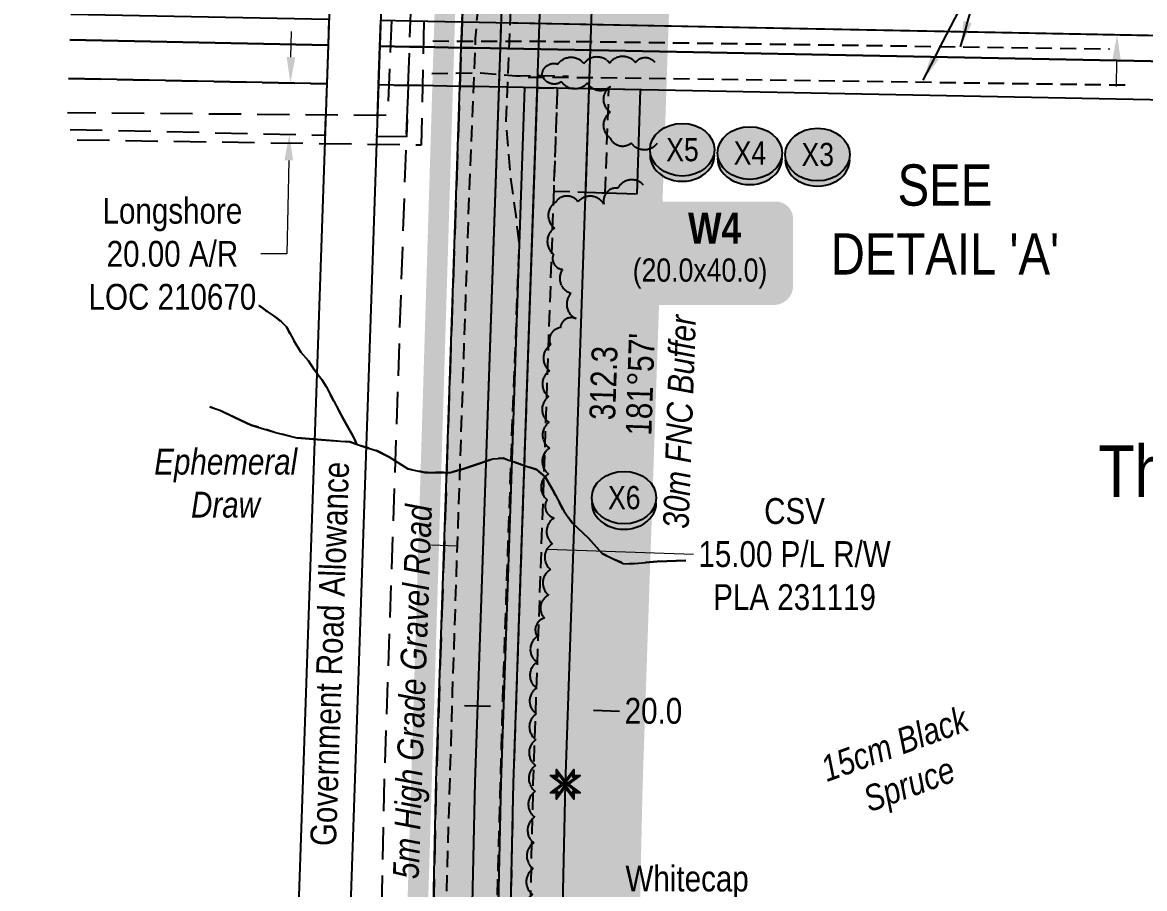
# Model space of a CAD drawing. Extents: x 347027 to 352250, y 6156875 to 6165050.
# Drawn here: x 348869.1 to 349303.8, y 6163567.1 to 6163902.7 of the extents above; entities that cross this region are included whole.
import ezdxf
from ezdxf.enums import TextEntityAlignment as Align

# ---------------------------------------------------------------- set-up
doc = ezdxf.new("R2010")
doc.units = 0
doc.header["$LTSCALE"] = 5
doc.header["$PDSIZE"] = 20
for name, pattern in [('0', [1, 1, 0]), ('foc-ACCESSROAD', [3.75, 2.5, -1.25]), ('foc-FLOWLINE', [3.75, 2.5, -1.25]), ('foc-TOPO-ephemeral', [6.25, 3.125, -0.625, 0.625, -0.625, 0.625, -0.625]), ('HIDDEN2', [1.875, 1.25, -0.625]), ('UG_PIPE', [1.875, 1.25, -0.625])]:
    doc.linetypes.add(name, pattern=pattern)
doc.layers.get('Defpoints').update_dxf_attribs({"color": 9})
for name, color, linetype in [('AS-PIPE-UG', 44, 'UG_PIPE'), ('AS-PIPE-UG-T', 44, 'Continuous'), ('AS-ROADS', 254, 'Continuous'), ('C-RW', 13, 'Continuous'), ('C-SYMBOL', 7, 'Continuous'), ('DETAIL-T', 7, 'Continuous'), ('F-AR', 190, 'foc-ACCESSROAD'), ('F-EZE', 190, 'foc-FLOWLINE'), ('F-RW', 190, 'Continuous'), ('L-BD', 7, 'Continuous'), ('L-MON', 1, 'Continuous'), ('L-ROAD-T', 7, 'Continuous'), ('L-SEC', 7, 'Continuous'), ('P-BUFFER-H 30m', 51, 'Continuous'), ('P-BUFFER-T', 40, 'Continuous'), ('P-CROSSINGS', 250, 'Continuous'), ('P-PROPOSED', 10, 'Continuous'), ('P-PROPOSED-H', 21, 'Continuous'), ('P-TEMP-BLOCKS', 250, 'Continuous'), ('P-TEMP-H', 41, 'Continuous'), ('P-TEMP_WORKSPACE', 46, 'Continuous'), ('P-TXT', 4, 'Continuous'), ('P-WORKAREA', 113, 'Continuous'), ('P-WORKAREA-H', 111, 'Continuous'), ('T-BUSH', 110, '0'), ('T-BUSH-T', 110, 'Continuous'), ('T-DRAW', 143, 'foc-TOPO-ephemeral'), ('T-EXISTING TFA', 220, 'HIDDEN2'), ('T-WATER-T', 170, 'Continuous')]:
    doc.layers.add(name, color=color, linetype=linetype)
for name, color, linetype, lineweight in [('C-RW-T', 13, 'Continuous', 9), ('F-RW-T', 190, 'Continuous', 9), ('T-TEXT', 48, 'Continuous', 18)]:
    doc.layers.add(name, color=color, linetype=linetype, lineweight=lineweight)
doc.styles.add('100L', font='ARIALN.TTF', dxfattribs={"height": 11})
doc.styles.add('175L', font='ARIALN.TTF', dxfattribs={"height": 20})
doc.styles.add('80', font='ARIALN.TTF', dxfattribs={"height": 10})
doc.styles.add('80CG', font='ARIALN.TTF', dxfattribs={"height": 10})
doc.styles.add('80L', font='ARIALN.TTF', dxfattribs={"height": 10})
doc.styles.add('BOLD', font='ARIALNB.TTF')
doc.styles.add('Crossing', font='ARIALN.TTF', dxfattribs={"height": 10})
doc.styles.add('foc-LtypeFont', font='ARIALN.TTF', dxfattribs={"height": 7.35})
doc.linetypes.add('foc-TOPO-flowdirection-NOLINE', pattern='A,0,[">",foc-LtypeFont,S=0.3,R=0,X=0,Y=-0.945],-20,[">",foc-LtypeFont,S=0.3,R=0,X=0,Y=-0.945],0', length=20)
doc.dimstyles.new('Compass 5 000', dxfattribs={"dimscale": 5, "dimtxt": 9, "dimasz": 2, "dimexe": 0.2, "dimexo": 0.0625, "dimgap": 0.5, "dimtad": 0, "dimtih": 1, "dimtoh": 1, "dimzin": 0, "dimdsep": 46, "dimtxsty": '80CG', "dimcen": 0.1, "dimse1": 1, "dimse2": 1, "dimclrd": 256, "dimclrt": 256, "dimaunit": 1, "dimadec": 4, "dimazin": 0, "dimtfac": 0.06, "dimtofl": 0, "dimtmove": 0, "dimatfit": 1, "dimfxl": 0.2, "dimtolj": 1, "dimtzin": 0, "dimlwd": -1, "dimarcsym": 0})

# ---------------------------------------------------------------- blocks, each defined once
blk = doc.blocks.new('*D115')
at = {"layer": 'C-RW-T', "transparency": 16777216}
for p, q in [((349037.5, 6163699.78), (349027.5, 6163700.12)), ((349072.47, 6163698.58), (349129.12, 6163696.64))]:
    blk.add_line(p, q, dxfattribs=at)
for points in [[(349037.55, 6163701.44), (349037.44, 6163698.11), (349047.49, 6163699.43)], [(349072.53, 6163700.25), (349072.41, 6163696.92), (349062.48, 6163698.92)]]:
    blk.add_solid(points, dxfattribs=at)
at = {"layer": 'Defpoints', "color": 0, "transparency": 16777216}
for p in [(349062.48, 6163698.92), (349046.88, 6163681.61), (349061.87, 6163681.1)]:
    blk.add_point(p, dxfattribs=at)
at = {"layer": 'C-RW-T', "transparency": 16777216, "insert": (349168.21, 6163696.64), "char_height": 10, "attachment_point": 5, "style": '80CG'}
blk.add_mtext('\\A1;CSV\\P15.00 P/L R/W\\PPLA 231119', dxfattribs=at)
blk = doc.blocks.new('*D91')
at = {"layer": 'Defpoints', "color": 0, "transparency": 16777216}
for p in [(348978.16, 6163879.1), (348972.47, 6163859.23), (348977.73, 6163859.11)]:
    blk.add_point(p, dxfattribs=at)
at = {"layer": 'F-RW-T', "transparency": 16777216}
for p, q in [((348973.12, 6163889.21), (348973.33, 6163899.21)), ((348972.26, 6163849.23), (348971.48, 6163812.98)), ((348971.48, 6163812.98), (348961.48, 6163812.98))]:
    blk.add_line(p, q, dxfattribs=at)
for points in [[(348971.45, 6163889.25), (348974.78, 6163889.18), (348972.9, 6163879.22)], [(348970.59, 6163849.26), (348973.92, 6163849.19), (348972.47, 6163859.23)]]:
    blk.add_solid(points, dxfattribs=at)
at = {"layer": 'F-RW-T', "transparency": 16777216, "insert": (348927.19, 6163812.98), "char_height": 10, "attachment_point": 5, "style": '80CG', "bg_fill": 3, "box_fill_scale": 1.1, "bg_fill_color": 256, "bg_fill_true_color": 13158600, "bg_fill_transparency": 0}
blk.add_mtext('\\A1;Longshore\\P20.00 A/R\\PLOC 210670', dxfattribs=at)
blk = doc.blocks.new('*D93')
at = {"layer": 'Defpoints', "color": 0, "transparency": 16777216}
for p in [(349008.8, 6163581.94), (349028.79, 6163581.5), (349028.22, 6163555.65)]:
    blk.add_point(p, dxfattribs=at)
at = {"layer": 'F-RW-T', "transparency": 16777216}
for p, q in [((348998.24, 6163556.31), (348988.24, 6163556.53)), ((349038.22, 6163555.44), (349092.25, 6163554.25))]:
    blk.add_line(p, q, dxfattribs=at)
for points in [[(348998.27, 6163557.98), (348998.2, 6163554.64), (349008.23, 6163556.09)], [(349038.26, 6163557.1), (349038.19, 6163553.77), (349028.22, 6163555.65)]]:
    blk.add_solid(points, dxfattribs=at)
at = {"layer": 'F-RW-T', "transparency": 16777216, "insert": (349126.59, 6163554.25), "char_height": 10, "attachment_point": 5, "style": '80CG'}
blk.add_mtext('\\A1;Whitecap\\P20.00 A/R\\PLOC 810425', dxfattribs=at)
blk = doc.blocks.new('*D95')
at = {"layer": 'Defpoints', "color": 0, "transparency": 16777216}
for p in [(349293.45, 6163912.89), (349316.6, 6163912.44), (349316.3, 6163897.44)]:
    blk.add_point(p, dxfattribs=at)
at = {"layer": 'F-RW-T', "transparency": 16777216}
for p, q in [((349293.64, 6163922.89), (349294.25, 6163953.68)), ((349294.25, 6163953.68), (349304.25, 6163953.68)), ((349292.96, 6163887.9), (349292.76, 6163877.9))]:
    blk.add_line(p, q, dxfattribs=at)
for points in [[(349291.98, 6163922.92), (349295.31, 6163922.86), (349293.45, 6163912.89)], [(349291.29, 6163887.93), (349294.62, 6163887.87), (349293.15, 6163897.9)]]:
    blk.add_solid(points, dxfattribs=at)
at = {"layer": 'F-RW-T', "transparency": 16777216, "insert": (349343.34, 6163953.68), "char_height": 10, "attachment_point": 5, "style": '80CG'}
blk.add_mtext('\\A1;Insignia\\P15.00 P/L R/W\\PPLA 210609', dxfattribs=at)
blk = doc.blocks.new('TEMP')
h = blk.add_hatch(color=255)
h.dxf.hatch_style = 1
h.paths.add_polyline_path([(-1.152, -0.666), (-0.666, -0.666), (-0.666, -1.152), (0, -0.251), (0.666, -1.152), (0.666, -0.666), (1.152, -0.666), (0.251, 0), (1.152, 0.666), (0.666, 0.666), (0.666, 1.152), (0, 0.251), (-0.666, 1.152), (-0.666, 0.666), (-1.152, 0.666), (-0.251, 0)])
h = blk.add_hatch(color=1)
h.dxf.hatch_style = 1
h.paths.add_polyline_path([(-0.061, 0), (0.566, -0.849), (0.566, -0.357), (0, 0.061), (-0.849, -0.566), (-0.357, -0.566), (0.061, 0), (-0.566, 0.849), (-0.566, 0.357), (0, -0.061), (0.849, 0.566), (0.357, 0.566)])
at = {"color": 1}
for p, q in [((-0.083, 0), (0.083, 0)), ((0, 0.083), (0, -0.083))]:
    blk.add_line(p, q, dxfattribs=at)
at = {"color": 255, "flags": 128}
blk.add_lwpolyline([(-0.251, 0), (-1.152, 0.666), (-0.666, 0.666), (-0.666, 1.152), (0, 0.251), (0.666, 1.152), (0.666, 0.666), (1.152, 0.666), (0.251, 0), (1.152, -0.666), (0.666, -0.666), (0.666, -1.152), (0, -0.251), (-0.666, -1.152), (-0.666, -0.666), (-1.152, -0.666)], close=True, dxfattribs=at)
at = {"color": 1, "flags": 128}
blk.add_lwpolyline([(-0.083, 0), (-0.849, 0.566), (-0.566, 0.566), (-0.566, 0.849), (0, 0.083), (0.566, 0.849), (0.566, 0.566), (0.849, 0.566), (0.083, 0), (0.849, -0.566), (0.566, -0.566), (0.566, -0.849), (0, -0.083), (-0.566, -0.849), (-0.566, -0.566), (-0.849, -0.566)], close=True, dxfattribs=at)
blk = doc.blocks.new('xing2')
h = blk.add_hatch(color=50)
h.dxf.hatch_style = 1
edge = h.paths.add_edge_path()
edge.add_ellipse((0, 0), major_axis=(-12.5, 0), ratio=0.816297, start_angle=0, end_angle=360)
h = blk.add_hatch(color=250)
h.dxf.hatch_style = 1
edge = h.paths.add_edge_path()
edge.add_ellipse((0, -2.05), major_axis=(-12.5, 0), ratio=0.816297, start_angle=0, end_angle=180)
edge.add_line((12.5, -2.05), (12.5, 0))
edge.add_ellipse((0, 0), major_axis=(-12.5, 0), ratio=0.816297, start_angle=0, end_angle=180, ccw=False)
edge.add_line((-12.5, 0), (-12.5, -2.05))
at = {"color": 250}
blk.add_ellipse((0, 0), major_axis=(-12.5, 0), ratio=0.816297, dxfattribs=at)
blk.add_ellipse((0, -2.05), major_axis=(-12.5, 0), ratio=0.816297, start_param=0, end_param=3.141593, dxfattribs=at)
at = {"color": 250, "style": 'Crossing'}
blk.add_attdef('CROSSING', text='', height=9, dxfattribs=at).set_placement((0.09, 0.02), align=Align.MIDDLE_CENTER)
at = {"color": 250, "style": 'Crossing', "flags": 1}
for tag, p in [('OWNER', (0.09, -12.49)), ('DESCRIPTION', (0.09, -25.77)), ('LOCATION', (0.09, -39.3)), ('DWG_REF', (0.09, -52.84))]:
    blk.add_attdef(tag, text='', height=9, dxfattribs=at).set_placement(p, align=Align.MIDDLE_CENTER)
blk = doc.blocks.new('*U174')
h = blk.add_hatch(color=191)
edge = h.paths.add_edge_path()
edge.add_line((-24, -20), (24, -20))
edge.add_arc((24, -14), 6, 270, 360)
edge.add_line((30, -14), (30, 12.5))
edge.add_arc((24, 12.5), 6, 0, 90)
edge.add_line((24, 18.5), (-24, 18.5))
edge.add_arc((-24, 12.5), 6, 90, 180)
edge.add_line((-30, 12.5), (-30, -14))
edge.add_arc((-24, -14), 6, 180, 270)
at = {"flags": 128}
blk.add_lwpolyline([(-40.03, 23.26, 0, 7.5, 0), (0, 0, 0, 0, 0)], format="xyseb", dxfattribs=at)
at = {"color": 250, "flags": 128}
blk.add_lwpolyline([(-24, -20, 3, 3, 0), (24, -20, 3, 3, 0.414214), (30, -14, 3, 3, 0), (30, 12.5, 3, 0, 0.414214), (24, 18.5, 0, 0, 0), (-24, 18.5, 0, 0, 0.414214), (-30, 12.5, 0, 0, 0), (-30, -14, 0, 3, 0.414214)], format="xyseb", close=True, dxfattribs=at)
at = {"color": 250}
for tag, p, height, style in [('TEMP_AREA_W1_001', (-9.21, 2.24), 12, 'BOLD'), ('ENTER_TEXT_001', (-30.66, -12.47), 9, '80')]:
    blk.add_attdef(tag, p, '', height=height, dxfattribs=dict(at, style=style))
blk = doc.blocks.new('*D199')
at = {"layer": 'Defpoints', "color": 0, "transparency": 16777216}
for p in [(349060.44, 6163639.25), (349080.35, 6163636.58), (349080.42, 6163638.57)]:
    blk.add_point(p, dxfattribs=at)
at = {"layer": 'P-TXT', "transparency": 16777216}
for p, q in [((349050.37, 6163637.61), (349040.38, 6163637.95)), ((349090.34, 6163636.24), (349100.34, 6163635.9))]:
    blk.add_line(p, q, dxfattribs=at)
for points in [[(349050.43, 6163639.27), (349050.32, 6163635.94), (349060.37, 6163637.26)], [(349090.4, 6163637.91), (349090.29, 6163634.58), (349080.35, 6163636.58)]]:
    blk.add_solid(points, dxfattribs=at)
at = {"layer": 'P-TXT', "transparency": 16777216, "insert": (349113.54, 6163635.9), "char_height": 10, "attachment_point": 5, "style": '80CG'}
blk.add_mtext('\\A1;20.0', dxfattribs=at)

msp = doc.modelspace()

# ---------------------------------------------------------------- hatches: boundary and pattern name
at = {"layer": 'P-BUFFER-H 30m'}
h = msp.add_hatch(color=256, dxfattribs=at)
h.dxf.hatch_style = 1
edge = h.paths.add_edge_path()
edge.add_line((350561.679, 6159856.31), (350365.971, 6160285.611))
edge.add_line((350365.971, 6160285.611), (350220.064, 6160604.78))
edge.add_line((350220.064, 6160604.78), (350183.732, 6160605.048))
edge.add_arc((350183.953, 6160635.039), 29.992, 204.53263, 269.57728, ccw=False)
edge.add_line((350156.668, 6160622.586), (350114.564, 6160714.837))
edge.add_line((350114.564, 6160714.837), (349783.39, 6160716.713))
edge.add_arc((349766.947, 6160741.796), 29.992, 269.67404, 303.24652, ccw=False)
edge.add_line((349766.776, 6160711.805), (349618.728, 6160712.647))
edge.add_arc((349618.898, 6160742.639), 29.992, 216.84616, 269.67404, ccw=False)
edge.add_line((349594.897, 6160724.653), (349508.141, 6160840.428))
edge.add_line((349508.141, 6160840.428), (349357.079, 6160871.781))
edge.add_arc((349363.174, 6160901.148), 29.992, 207.25605, 258.27461, ccw=False)
edge.add_line((349336.512, 6160887.412), (348991.208, 6161557.689))
edge.add_arc((349017.87, 6161571.424), 29.992, 178.72983, 207.25605, ccw=False)
edge.add_line((348987.885, 6161572.089), (348997.625, 6162011.367))
edge.add_line((348997.625, 6162011.367), (348940.987, 6162170.886))
edge.add_arc((348969.25, 6162180.921), 29.992, 164.58089, 199.54752, ccw=False)
edge.add_line((348940.338, 6162188.895), (348956.07, 6162245.937))
edge.add_line((348956.07, 6162245.937), (348974.144, 6162772.889))
edge.add_arc((349004.119, 6162771.861), 29.992, 166.39178, 178.03557, ccw=False)
edge.add_line((348974.968, 6162778.918), (348986.248, 6162825.512))
edge.add_line((348986.248, 6162825.512), (348996.803, 6163215.55))
edge.add_arc((349026.784, 6163214.739), 29.992, 160.53883, 178.44987, ccw=False)
edge.add_line((348998.505, 6163224.731), (349019.062, 6163282.907))
edge.add_line((349019.062, 6163282.907), (349024.619, 6163391.279))
edge.add_line((349024.619, 6163391.279), (349029.381, 6163608.615))
edge.add_arc((349059.366, 6163607.958), 29.992, 178.04193, 178.74483, ccw=False)
edge.add_line((349029.392, 6163608.983), (349039.815, 6163913.859))
edge.add_line((349039.815, 6163913.859), (349023.271, 6163975.867))
edge.add_arc((349052.25, 6163983.598), 29.992, 178.00118, 194.93846, ccw=False)
edge.add_line((349022.276, 6163984.644), (349041.614, 6164538.74))
edge.add_arc((349071.588, 6164537.694), 29.992, 88.00118, 178.00118, ccw=False)
edge.add_line((349072.634, 6164567.668), (349092.616, 6164566.97))
edge.add_arc((349091.57, 6164536.996), 29.992, -1.99676, 88.00118, ccw=False)
edge.add_line((349121.544, 6164535.951), (349102.465, 6163988.719))
edge.add_line((349102.465, 6163988.719), (349118.972, 6163926.759))
edge.add_arc((349089.991, 6163919.038), 29.992, -1.95528, 14.91783, ccw=False)
edge.add_line((349119.966, 6163918.014), (349109.338, 6163606.697))
edge.add_line((349109.338, 6163606.697), (349104.563, 6163388.794))
edge.add_arc((349074.578, 6163389.451), 29.992, 357.06446, 358.74483, ccw=False)
edge.add_line((349104.531, 6163387.915), (349098.564, 6163271.561))
edge.add_arc((349068.612, 6163273.097), 29.992, 340.53887, 357.06446, ccw=False)
edge.add_line((349096.89, 6163263.105), (349076.539, 6163205.512))
edge.add_line((349076.539, 6163205.512), (349066.055, 6162818.071))
edge.add_arc((349036.074, 6162818.883), 29.992, 346.39619, 358.44987, ccw=False)
edge.add_line((349065.224, 6162811.828), (349053.905, 6162765.055))
edge.add_line((349053.905, 6162765.055), (349035.804, 6162237.302))
edge.add_arc((349005.829, 6162238.33), 29.992, 344.58089, 358.03557, ccw=False)
edge.add_line((349034.742, 6162230.356), (349021.628, 6162182.809))
edge.add_line((349021.628, 6162182.809), (349076.07, 6162029.474))
edge.add_arc((349047.807, 6162019.439), 29.992, -1.27017, 19.54752, ccw=False)
edge.add_line((349077.791, 6162018.775), (349068.13, 6161583.021))
edge.add_line((349068.13, 6161583.021), (349396.688, 6160945.244))
edge.add_line((349396.688, 6160945.244), (349542.899, 6160914.898))
edge.add_arc((349536.804, 6160885.531), 29.992, 36.84697, 78.27461, ccw=False)
edge.add_line((349560.805, 6160903.517), (349644.01, 6160792.484))
edge.add_line((349644.01, 6160792.484), (349731.34, 6160791.99))
edge.add_arc((349747.777, 6160766.903), 29.992, 89.67556, 123.23317, ccw=False)
edge.add_line((349747.947, 6160796.894), (350146.943, 6160794.635))
edge.add_arc((350146.773, 6160764.643), 29.992, 24.53468, 89.67556, ccw=False)
edge.add_line((350174.057, 6160777.097), (350216.192, 6160684.79))
edge.add_line((350216.192, 6160684.79), (350252.67, 6160684.52))
edge.add_arc((350252.448, 6160654.529), 29.992, 24.54495, 89.57728, ccw=False)
edge.add_line((350279.73, 6160666.988), (350438.731, 6160318.817))
edge.add_line((350438.731, 6160318.817), (350631.522, 6159895.841))
edge.add_line((350631.522, 6159895.841), (350638.648, 6159888.334))
edge.add_arc((350616.895, 6159867.686), 29.992, 24.5325, 43.50837, ccw=False)
edge.add_line((350644.18, 6159880.139), (350902.004, 6159315.244))
edge.add_line((350902.004, 6159315.244), (351126.157, 6158824.124))
edge.add_line((351126.157, 6158824.124), (351234.707, 6158605.614))
edge.add_arc((351207.847, 6158592.27), 29.992, 26.12968, 26.41697, ccw=False)
edge.add_line((351234.774, 6158605.479), (351316.752, 6158438.36))
edge.add_arc((351289.825, 6158425.151), 29.992, 18.81193, 26.12968, ccw=False)
edge.add_line((351318.215, 6158434.822), (351333.914, 6158388.739))
edge.add_arc((351305.524, 6158379.068), 29.992, -91.88401, 18.81193, ccw=False)
edge.add_line((351304.538, 6158349.092), (351283.175, 6158349.794))
edge.add_arc((351284.161, 6158379.77), 29.992, 198.81152, 268.11599, ccw=False)
edge.add_line((351255.771, 6158370.099), (351244.739, 6158402.484))
edge.add_line((351244.739, 6158402.484), (351188.214, 6158484.513))
edge.add_arc((351212.911, 6158501.531), 29.992, 204.53982, 214.57005, ccw=False)
edge.add_line((351185.628, 6158489.075), (351171.897, 6158519.148))
edge.add_arc((351199.18, 6158531.605), 29.992, 183.01043, 204.53982, ccw=False)
edge.add_line((351169.229, 6158530.03), (351167.605, 6158560.922))
edge.add_line((351167.605, 6158560.922), (351054.161, 6158789.274))
edge.add_arc((351081.021, 6158802.618), 29.992, 204.5325, 206.41791, ccw=False)
edge.add_line((351053.737, 6158790.165), (350829.242, 6159282.034))
edge.add_line((350829.242, 6159282.034), (350574.884, 6159839.335))
edge.add_line((350574.884, 6159839.335), (350567.748, 6159846.855))
edge.add_arc((350589.506, 6159867.498), 29.992, 201.9032, 223.4937, ccw=False)
at = {"layer": 'P-PROPOSED-H'}
h = msp.add_hatch(color=256, dxfattribs=at)
h.dxf.hatch_style = 1
h.paths.add_polyline_path([(349071.588, 6164537.694), (349091.57, 6164536.996), (349072.336, 6163985.307), (349089.991, 6163919.038), (349079.357, 6163607.538), (349074.578, 6163389.451), (349068.612, 6163273.097), (349046.686, 6163211.048), (349036.074, 6162818.883), (349024.036, 6162769.138), (349005.829, 6162238.33), (348990.204, 6162181.676), (349047.807, 6162019.439), (349037.976, 6161576.064), (349376.58, 6160918.786), (349536.804, 6160885.531), (349628.943, 6160762.577), (349747.609, 6160761.905), (349747.777, 6160766.903), (350146.773, 6160764.643), (350196.848, 6160654.939), (350252.448, 6160654.529), (350411.449, 6160306.358), (350606.313, 6159878.834), (350616.895, 6159867.686), (350874.72, 6159302.791), (351099.077, 6158811.223), (351207.847, 6158592.27), (351289.825, 6158425.151), (351305.524, 6158379.068), (351284.161, 6158379.77), (351271.791, 6158416.084), (351212.911, 6158501.531), (351199.18, 6158531.605), (351197.229, 6158568.702), (351081.021, 6158802.618), (350856.526, 6159294.487), (350600.089, 6159856.344), (350589.506, 6159867.498), (350393.255, 6160298.066), (350239.396, 6160634.63), (350183.953, 6160635.039), (350133.893, 6160744.72), (349767.107, 6160746.798), (349766.947, 6160741.796), (349618.898, 6160742.639), (349525.341, 6160867.49), (349363.174, 6160901.148), (349017.87, 6161571.424), (349027.731, 6162016.21), (348969.25, 6162180.921), (348985.923, 6162241.373), (349004.119, 6162771.861), (349016.143, 6162821.534), (349026.784, 6163214.739), (349048.792, 6163277.021), (349054.595, 6163390.182), (349059.366, 6163607.958), (349069.942, 6163917.287), (349052.25, 6163983.598), (349071.588, 6164537.694), (349091.57, 6164536.996)])
at = {"layer": 'P-TEMP-H'}
h = msp.add_hatch(color=256, dxfattribs=at)
h.dxf.hatch_style = 1
h.paths.add_polyline_path([(349107.177, 6163836.272), (349108.547, 6163876.531), (349088.553, 6163876.918), (349087.193, 6163836.952)])
at = {"layer": 'P-WORKAREA-H'}
h = msp.add_hatch(color=256, dxfattribs=at)
h.dxf.hatch_style = 1
h.paths.add_polyline_path([(349010.381, 6162824.254), (349015.067, 6162817.09), (349016.143, 6162821.534), (349026.784, 6163214.739), (349048.792, 6163277.021), (349054.595, 6163390.182), (349059.366, 6163607.958), (349068.575, 6163877.317), (349063.577, 6163877.415), (349054.369, 6163608.098), (349049.599, 6163390.365), (349043.837, 6163278.002), (349021.808, 6163215.661)])

# ---------------------------------------------------------------- linework, layer by layer
at = {"layer": 'AS-PIPE-UG', "flags": 128}
for points in [[(350606.233, 6159822.139), (350581.856, 6159876.103), (350566.294, 6159911.063), (350525.485, 6160000.319), (350489.242, 6160081.675), (350451.621, 6160162.819), (350393.162, 6160290.907), (350342.291, 6160403.923), (350307.912, 6160478.514), (350271.854, 6160556.687), (350225.734, 6160657.228), (350183.694, 6160750.235), (350178.989, 6160760.653), (350176.652, 6160765.131), (350174.165, 6160767.084), (350169.149, 6160767.253), (350159.026, 6160766.921), (350131.252, 6160766.156), (350038.434, 6160766.884), (349962.199, 6160767.153), (349911.572, 6160767.319), (349821.111, 6160768.301), (349768.205, 6160768.17), (349704.173, 6160766.324), (349645.277, 6160766.557), (349615.536, 6160766.894), (349602.678, 6160766.995), (349595.354, 6160767.123), (349591.057, 6160767.235), (349585.535, 6160768.048), (349582.122, 6160772.777), (349574.905, 6160783.175), (349560.098, 6160802.908), (349541.923, 6160826.232), (349527.078, 6160845.883), (349522.007, 6160852.699), (349517.984, 6160857.478), (349509.628, 6160859.383), (349501.753, 6160861.328), (349458.035, 6160870.269), (349397.689, 6160882.358), (349372.382, 6160887.911), (349363.03, 6160889.734), (349359.052, 6160890.461), (349355.841, 6160893.738), (349350.972, 6160902.952), (349326.169, 6160951.045), (349297.167, 6161008.625), (349263.323, 6161077.612), (349237.273, 6161132.678), (349206.647, 6161191.52), (349124.944, 6161351.368), (349033.772, 6161527.891), (349019.97, 6161555.459), (349012.16, 6161570.787), (349010.934, 6161579.501), (349012.873, 6161640.399), (349016.169, 6161754.347), (349018.203, 6161852.355), (349019.66, 6161927.098), (349021.134, 6162005.991), (349020.773, 6162015.835), (349016.857, 6162029.396), (348976.215, 6162143.455), (348970.748, 6162158.469), (348968.334, 6162166.274), (348964.911, 6162175.797), (348964.201, 6162182.671), (348966.936, 6162196.511), (348979.042, 6162236.427), (348979.873, 6162248.389), (348980.402, 6162266.585), (348981.091, 6162296.204), (348982.412, 6162332.921), (348996.658, 6162748.658), (348994.563, 6162773.577), (348996.214, 6162780.969), (348998.701, 6162789.867), (349000.157, 6162796.317), (349009.301, 6162832.048), (349010.858, 6162838.707), (349012.97, 6162849.73), (349016.052, 6162901.998), (349018.784, 6163063.771), (349022.035, 6163145.951), (349025.679, 6163219.387), (349026.925, 6163230.185), (349029.068, 6163235.561), (349033.709, 6163247.646), (349038.683, 6163261.26), (349043.091, 6163274.224), (349044.189, 6163284.381), (349045.101, 6163310.608), (349048.614, 6163392.995), (349052.321, 6163534.578), (349055.417, 6163647.465), (349059.034, 6163750.988), (349061.617, 6163816.331), (349060.481, 6163826.642), (349058.231, 6163843.244), (349056.507, 6163864.63), (349059.206, 6163928.427), (349055.245, 6163953.174), (349047.717, 6163973.031), (349047.366, 6163984.451), (349047.801, 6164003.503), (349048.981, 6164029.197), (349049.861, 6164060.916), (349053.619, 6164118.51), (349056.581, 6164219.829), (349059.451, 6164307.086), (349063.279, 6164397.644), (349064.376, 6164460.371), (349063.394, 6164486.11)], [(349083.487, 6163909.335), (349053.022, 6163910.203), (349048.08, 6163910.265), (349046.098, 6163909.401), (349045.512, 6163907.994), (349045.084, 6163904.277), (349044.534, 6163896.411), (349042.137, 6163837.931), (349035.592, 6163643.129), (349025.946, 6163310.601), (349026.191, 6163291.137), (349026.029, 6163287.754), (349025.941, 6163286.474), (349021.45, 6163286.791), (348869.094, 6163291.547)], [(349028.051, 6163895.518), (349037.177, 6163895.463), (349070.64, 6163895.364), (349083.577, 6163895.348)], [(349083.577, 6163895.348), (349290.249, 6163892.451)], [(349027.634, 6163882.885), (349046.493, 6163883.149), (349065.331, 6163881.515), (349090.153, 6163881.355), (349296.825, 6163878.458)], [(349059.669, 6163881.967), (349070.093, 6163882.15), (349080.672, 6163881.878)]]:
    msp.add_lwpolyline(points, dxfattribs=at)
at = {"layer": 'AS-ROADS', "const_width": 7.998, "flags": 128}
msp.add_lwpolyline([(349013.377, 6164581.778), (349009.586, 6164537.537), (349008.951, 6164509.902), (349010.53, 6164486.983), (349011.878, 6164475.372), (349013.561, 6164460.078), (349016.457, 6164442.312), (349020.38, 6164424.222), (349035.41, 6164379.33), (349038.193, 6164371.006), (349043.684, 6164348.59), (349045.973, 6164328.386), (349046.188, 6164308.731), (349038.09, 6164077.297), (349032.317, 6163892.31), (349013.884, 6163286.376), (349004.496, 6163016.646), (349000.388, 6162847.2)], dxfattribs=at)
at = {"layer": 'C-RW', "flags": 128}
msp.add_lwpolyline([(349016.143, 6162821.534), (349026.784, 6163214.739), (349048.792, 6163277.021), (349054.595, 6163390.182), (349059.366, 6163607.958), (349069.942, 6163917.287), (349052.25, 6163983.598), (349071.588, 6164537.694), (349061.58, 6164537.573), (349041.608, 6163965.311), (349054.888, 6163915.535), (349044.376, 6163608.379), (349039.61, 6163390.784), (349033.927, 6163279.964), (349017.272, 6163232.832), (349006.825, 6162846.78)], dxfattribs=at)
at = {"layer": 'F-AR', "flags": 128}
for points in [[(348989.348, 6162941.22), (348998.293, 6163275.967), (348999.964, 6163306.708), (349004.68, 6163393.467), (349009.399, 6163609.408), (349017.76, 6163855.348), (349017.864, 6163858.32), (349018.562, 6163878.309), (349019.085, 6163893.29), (349019.434, 6163903.28), (349026.691, 6164111.01), (349033.071, 6164293.661), (349032.763, 6164343.972), (349026.039, 6164373.186), (349024.198, 6164377.679), (349026.128, 6164433.91), (349030.432, 6164415.209), (349045.159, 6164379.258), (349052.744, 6164346.303), (349053.067, 6164293.372), (349046.674, 6164110.345), (349039.427, 6163902.886), (349039.078, 6163892.896), (349038.555, 6163877.908), (349037.743, 6163854.658), (349029.387, 6163608.85), (349024.663, 6163392.706), (349019.952, 6163306.043), (349018.273, 6163275.156), (349006.825, 6162846.78), (349010.223, 6162824.497), (349029.972, 6162794.301), (349062.709, 6162773.09), (349100.872, 6162750.46), (349139.141, 6162735.133), (349174.225, 6162722.703), (349246.007, 6162720.576), (349291.367, 6162721.486), (349322.249, 6162715.603), (349346.333, 6162690.726), (349363.253, 6162667.076), (349368.404, 6162632.033), (349376.939, 6162596.923), (349389.723, 6162569.319), (349433.866, 6162517.196), (349458.897, 6162486.29), (349463.415, 6162480.721), (349481.148, 6162445.302), (349493.58, 6162376.208), (349497.958, 6162334.66), (349477.783, 6162335.328), (349473.771, 6162373.386), (349461.98, 6162438.926), (349446.51, 6162469.824), (349432.455, 6162487.166), (349418.467, 6162504.441), (349372.717, 6162558.461), (349357.972, 6162590.297), (349348.756, 6162628.209), (349344.175, 6162659.378), (349330.935, 6162677.884), (349312.287, 6162697.146), (349289.679, 6162701.454), (349245.912, 6162700.575), (349170.501, 6162702.81), (349132.083, 6162716.421), (349092.003, 6162732.473), (349052.169, 6162756.093), (349015.553, 6162779.82), (348991.111, 6162817.188), (348986.79, 6162845.53), (348987.986, 6162890.252)], [(348887, 6163880.957), (348986.962, 6163878.924), (348986.276, 6163858.928), (348886.318, 6163861.082)]]:
    msp.add_lwpolyline(points, dxfattribs=at)
msp.add_lwpolyline([(349017.864, 6163858.32), (349006.386, 6163858.542), (349007.072, 6163878.529), (349018.562, 6163878.309), (349017.864, 6163858.32)], close=True, dxfattribs=at)
at = {"layer": 'F-EZE', "flags": 128}
for points in [[(349026.857, 6164015.515), (349023.545, 6163855.087), (348886.183, 6163857.133)], [(349016.363, 6164015.883), (349010.621, 6163866.581), (348886.544, 6163867.685)]]:
    msp.add_lwpolyline(points, dxfattribs=at)
at = {"layer": 'F-RW'}
msp.add_lwpolyline([(349019.085, 6163893.29), (349007.586, 6163893.517), (349007.929, 6163903.506), (349019.434, 6163903.28), (349039.427, 6163902.886), (349490.245, 6163894.026), (349731.169, 6163889.2), (349740.552, 6163898.977), (349738, 6163941.549), (349736.709, 6163963.364), (349694.148, 6164019.639), (349702.131, 6164025.677), (349706.113, 6164028.689), (349751.411, 6163968.793), (349752.265, 6163954.546), (349755.914, 6163893.329), (349741.86, 6163878.684), (349490.041, 6163884.024), (349043.764, 6163892.803), (349042.532, 6163892.828), (349039.078, 6163892.896), (349023.761, 6163893.198), (349019.085, 6163893.29)], close=True, dxfattribs=at)
for points in [[(349024.663, 6163392.706), (349029.387, 6163608.85), (349037.769, 6163854.658), (349038.566, 6163877.908), (349039.083, 6163892.896), (349039.432, 6163902.886), (349039.951, 6163917.871), (349054.947, 6163917.581), (349490.548, 6163909.019)], [(348887.855, 6163905.892), (348987.819, 6163903.903), (348987.476, 6163893.912), (348887.513, 6163895.922)], [(349490.245, 6163894.026), (349054.443, 6163902.591), (349054.106, 6163892.599), (349053.651, 6163879.088), (349053.601, 6163877.611), (349044.376, 6163608.379), (349039.61, 6163390.784)], [(348887.513, 6163895.922), (348987.476, 6163893.912), (348986.962, 6163878.924), (348887, 6163880.962)], [(349911.962, 6163860.365), (349811.972, 6163862.417), (349489.732, 6163869.031), (349043.282, 6163877.815), (349038.555, 6163877.908), (349023.279, 6163878.209), (349018.562, 6163878.302), (349007.072, 6163878.529), (349007.586, 6163893.517), (349019.085, 6163893.29), (349023.761, 6163893.198), (349039.078, 6163892.896), (349042.532, 6163892.828), (349043.764, 6163892.803), (349490.041, 6163884.024), (349741.86, 6163878.684), (349742.395, 6163878.673), (349756.826, 6163878.367), (349812.476, 6163877.187), (349912.463, 6163875.067)]]:
    msp.add_lwpolyline(points, dxfattribs=at)
at = {"layer": 'L-SEC'}
for p, q in [((348994.961, 6164112.066), (348967.368, 6163307.792)), ((349015.061, 6164111.376), (348987.468, 6163307.102))]:
    msp.add_line(p, q, dxfattribs=at)
at = {"layer": 'P-PROPOSED', "flags": 128}
msp.add_lwpolyline([(349016.143, 6162821.534), (349026.784, 6163214.739), (349048.792, 6163277.021), (349054.595, 6163390.182), (349059.366, 6163607.958), (349069.942, 6163917.287), (349052.25, 6163983.598), (349071.588, 6164537.694), (349091.57, 6164536.996), (349071.588, 6164537.694), (349091.57, 6164536.996), (349072.336, 6163985.307), (349089.991, 6163919.038), (349079.357, 6163607.538), (349074.578, 6163389.451), (349068.612, 6163273.097), (349046.686, 6163211.048), (349036.074, 6162818.883)], dxfattribs=at)
at = {"layer": 'P-TEMP_WORKSPACE'}
msp.add_lwpolyline([(349107.177, 6163836.272), (349108.547, 6163876.531), (349088.553, 6163876.918), (349087.193, 6163836.952)], close=True, dxfattribs=at)
at = {"layer": 'P-WORKAREA', "flags": 128}
msp.add_lwpolyline([(349015.067, 6162817.09), (349016.143, 6162821.534), (349026.784, 6163214.739), (349048.792, 6163277.021), (349054.595, 6163390.182), (349059.366, 6163607.958), (349068.575, 6163877.317), (349063.577, 6163877.415), (349054.369, 6163608.098), (349049.599, 6163390.365), (349043.837, 6163278.002), (349021.808, 6163215.661), (349010.381, 6162824.254)], close=True, dxfattribs=at)
at = {"layer": 'T-BUSH', "flags": 128}
for points in [[(349114.995, 6163855.824, -0.5205671), (349104.996, 6163855.94, -0.5205671), (349096.859, 6163857.897, -0.5205671), (349096.859, 6163867.897, -0.5205671), (349096.859, 6163877.897, -0.5205671), (349087.956, 6163879.323, -0.5205671), (349077.963, 6163879.699, -0.5205671), (349070.448, 6163882.307, -0.5205671), (349076.593, 6163886.537, -0.5205671), (349086.591, 6163886.725, -0.5205671), (349096.59, 6163886.913, -0.5205671), (349106.588, 6163887.102, -0.5205671), (349114.063, 6163887.243, -0.5205671)], [(349109.702, 6163839.635, 0.5205671), (349099.766, 6163838.503, 0.5205671), (349094.333, 6163832.242, 0.5205671), (349084.383, 6163833.238, 0.5205671), (349075.541, 6163832.964, 0.5205671), (349075.195, 6163822.97, 0.5205671), (349074.848, 6163812.976, 0.5205671), (349078.359, 6163807.005, 0.5205671), (349081.65, 6163797.741, 0.5205671), (349083.55, 6163787.933, 0.5205671), (349077.466, 6163784.331, 0.5205671), (349073.686, 6163777.703, 0.5205671), (349073.31, 6163767.71, 0.5205671), (349072.934, 6163757.717, 0.5205671), (349073.089, 6163747.728, 0.5205671), (349073.299, 6163737.741, 0.5205671), (349072.832, 6163727.752, 0.5205671), (349072.365, 6163717.763, 0.5205671), (349075.115, 6163710.698, 0.5205671), (349074.389, 6163700.725, 0.5205671), (349073.663, 6163690.751, 0.5205671), (349072.937, 6163680.777, 0.5205671), (349071.338, 6163671.918, 0.5205671), (349068.541, 6163664.799, 0.5205671), (349068.348, 6163654.802, 0.5205671), (349068.233, 6163644.803, 0.5205671), (349068.117, 6163634.803, 0.5205671), (349068.001, 6163624.804, 0.5205671), (349067.886, 6163614.805, 0.5205671), (349067.77, 6163604.805, 0.5205671), (349067.534, 6163594.809, 0.5205671), (349067.181, 6163584.816, 0.5205671), (349066.964, 6163574.818, 0.5205671), (349066.748, 6163564.82, 0.5205671), (349066.531, 6163554.823, 0.5205671), (349066.315, 6163544.825, 0.5205671), (349071.703, 6163540.877, 0.5205671), (349080.79, 6163540.733, 0.5205671), (349082.377, 6163530.859, 0.5205671), (349083.671, 6163520.961, 0.5205671), (349083.808, 6163510.962, 0.5205671), (349083.946, 6163500.962, 0.5205671), (349084.083, 6163490.963, 0.5205671), (349084.221, 6163480.964, 0.5205671), (349084.359, 6163470.965, 0.5205671), (349084.496, 6163460.966, 0.5205671), (349080.378, 6163455.424, 0.5205671), (349070.396, 6163456.022, 0.5205671), (349061.013, 6163456.584, 0.5205671)]]:
    msp.add_lwpolyline(points, format="xyb", dxfattribs=at)
at = {"layer": 'T-DRAW', "flags": 128}
for points in [[(348998.488, 6163739.282), (348998.046, 6163740.736), (348996.921, 6163742.761), (348995.394, 6163745.536), (348993.625, 6163748.761), (348989.762, 6163755.887), (348986.703, 6163761.589), (348985.023, 6163764.36), (348982.011, 6163768.387), (348979.94, 6163771.527), (348976.946, 6163774.945), (348974.387, 6163779.138), (348971.332, 6163784.688), (348969.135, 6163786.91), (348967.573, 6163788.236), (348964.31, 6163790.428), (348961.664, 6163792.333), (348958.564, 6163794.148), (348955.169, 6163795.65), (348951.319, 6163797.063), (348949.073, 6163800.959), (348948.341, 6163805.205), (348946.713, 6163808.815), (348944.19, 6163811.79), (348941.639, 6163815.678), (348939.35, 6163821.097), (348937.078, 6163825.908), (348936.355, 6163829.849), (348937.189, 6163832.615)], [(349126.068, 6163694.259), (349114.958, 6163693.786), (349104.775, 6163692.883), (349101.873, 6163693.104), (349098.171, 6163694.674), (349093.686, 6163696.982), (349088.334, 6163702.923), (349082.068, 6163708.837), (349078.896, 6163713.164), (349074.382, 6163721.72), (349071.649, 6163726.669), (349068.216, 6163729.465), (349063.448, 6163731.004), (349055.291, 6163733.816), (349051.337, 6163733.55), (349045.752, 6163731.713), (349040.02, 6163729.719), (349034.878, 6163728.351), (349024.973, 6163728.371), (349018.383, 6163729.704), (349011.087, 6163734.37), (349006.14, 6163736.817), (349001.529, 6163738.208), (348995.986, 6163740.182), (348984.994, 6163740.931), (348975.371, 6163741.72), (348967.697, 6163743.632), (348957.705, 6163746.696), (348951.375, 6163749.561), (348945.501, 6163752.439), (348941.656, 6163753.7)]]:
    msp.add_lwpolyline(points, dxfattribs=at)
at = {"layer": 'T-DRAW', "linetype": 'foc-TOPO-flowdirection-NOLINE', "flags": 128}
for points in [[(348937.189, 6163832.615), (348936.355, 6163829.849), (348937.078, 6163825.908), (348939.35, 6163821.097), (348941.639, 6163815.678), (348944.19, 6163811.79), (348946.713, 6163808.815), (348948.341, 6163805.205), (348949.073, 6163800.959), (348951.319, 6163797.063), (348955.169, 6163795.65), (348958.564, 6163794.148), (348961.664, 6163792.333), (348964.31, 6163790.428), (348967.573, 6163788.236), (348969.135, 6163786.91), (348971.332, 6163784.688), (348974.387, 6163779.138), (348976.946, 6163774.945), (348979.94, 6163771.527), (348982.011, 6163768.387), (348985.023, 6163764.36), (348986.703, 6163761.589), (348989.762, 6163755.887), (348993.625, 6163748.761), (348995.394, 6163745.536), (348996.921, 6163742.761), (348998.046, 6163740.736), (348998.488, 6163739.282)], [(348941.656, 6163753.7), (348945.501, 6163752.439), (348951.375, 6163749.561), (348957.705, 6163746.696), (348967.697, 6163743.632), (348975.371, 6163741.72), (348984.994, 6163740.931), (348995.986, 6163740.182), (349001.529, 6163738.208), (349006.14, 6163736.817), (349011.087, 6163734.37), (349018.383, 6163729.704), (349024.973, 6163728.371), (349034.878, 6163728.351), (349040.02, 6163729.719), (349045.752, 6163731.713), (349051.337, 6163733.55), (349055.291, 6163733.816), (349063.448, 6163731.004), (349068.216, 6163729.465), (349071.649, 6163726.669), (349074.382, 6163721.72), (349078.896, 6163713.164), (349082.068, 6163708.837), (349088.334, 6163702.923), (349093.686, 6163696.982), (349098.171, 6163694.674), (349101.873, 6163693.104), (349104.775, 6163692.883), (349114.958, 6163693.786), (349126.068, 6163694.259)]]:
    msp.add_lwpolyline(points, dxfattribs=at)
at = {"layer": 'T-EXISTING TFA', "flags": 128}
msp.add_lwpolyline([(349064.921, 6163519.193), (349057.425, 6163519.357), (349059.366, 6163607.958), (349068.575, 6163877.317), (349076.275, 6163877.166), (349066.862, 6163607.748)], close=True, dxfattribs=at)
at = {"layer": 'T-EXISTING TFA'}
msp.add_lwpolyline([(349094.902, 6163836.662), (349096.268, 6163876.772), (349076.275, 6163877.166), (349074.918, 6163837.342)], close=True, dxfattribs=at)

# ---------------------------------------------------------------- block references
at = {"layer": 'L-MON', "xscale": 4.998775000000006, "yscale": 4.998775000000006, "zscale": 4.998775000000006}
msp.add_blockref('TEMP', (349079.357, 6163607.538), dxfattribs=at)
at = {"layer": 'P-CROSSINGS', "xscale": 0.9994927142757499, "yscale": 0.9994927142757499, "zscale": 0.9994927142757499}
for p, values in [((349124.701, 6163853.377), {'CROSSING': 'X5'}), ((349150.85, 6163852.086), {'CROSSING': 'X4'}), ((349177.1, 6163851.495), {'CROSSING': 'X3'}), ((349102.152, 6163718.554), {'CROSSING': 'X6'})]:
    msp.add_blockref('xing2', p, dxfattribs=at).add_auto_attribs(values)
at = {"layer": 'P-TEMP-BLOCKS', "xscale": 0.999755, "yscale": 0.999755, "zscale": 0.999755}
msp.add_blockref('*U174', (349136.162, 6163814.705), dxfattribs=at).add_auto_attribs({'TEMP_AREA_W1_001': 'W4', 'ENTER_TEXT_001': '(20.0x40.0)'})

# ---------------------------------------------------------------- texts
at = {"layer": 'C-SYMBOL', "color": 3, "style": '175L'}
msp.add_text('Theor. S.W.1/4 Sec. 19-76-9-W.6M.', height=20, dxfattribs=at).set_placement((349468.645, 6163712.855), align=Align.BOTTOM_CENTER)
at = {"layer": 'DETAIL-T', "color": 3, "insert": (349226.449, 6163826.344), "char_height": 15.9958, "width": 87.74407, "attachment_point": 5, "style": '80CG'}
msp.add_mtext("SEE\\PDETAIL 'A'", dxfattribs=at)
at = {"layer": 'L-BD', "color": 6, "style": '80L'}
for s, p in [("181°57'", (349108.404, 6163762.477)), ('312.3', (349094.166, 6163762.964))]:
    msp.add_text(s, height=9.9974, rotation=88.0447, dxfattribs=at).set_placement(p, align=Align.MIDDLE)
at = {"layer": 'L-ROAD-T', "style": '80L'}
msp.add_text('Government Road Allowance', height=9.99755, rotation=88.03639, dxfattribs=at).set_placement((348988.101, 6163658.039), align=Align.MIDDLE_CENTER)
at = {"layer": 'P-BUFFER-T', "insert": (349117.177, 6163706.391), "char_height": 9.99755, "attachment_point": 1, "rotation": 88.03557, "style": '80L'}
msp.add_mtext_dynamic_manual_height_columns('\\pi0.37469;{\\fArial Narrow|b0|i1|c0|p34;30m FNC Buffer}', width=83.85316, gutter_width=50.012, heights=[0], dxfattribs=at)
at = {"layer": 'T-BUSH-T', "insert": (349176.479, 6163617.436), "char_height": 9.99755, "attachment_point": 1, "rotation": 20, "style": '100L'}
msp.add_mtext_dynamic_manual_height_columns('\\pi0.91371;{\\fArial Narrow|b0|i1|c0|p34;15cm Black \\P\\pi12.374;Spruce}', width=59.93733, gutter_width=55.013, heights=[0], dxfattribs=at)
at = {"layer": 'T-TEXT', "insert": (349012.548, 6163570.571), "char_height": 9.99755, "attachment_point": 1, "rotation": 87.95037, "style": '100L'}
msp.add_mtext_dynamic_manual_height_columns('\\pi0.48467;{\\fArial Narrow|b0|i1|c0|p34;5m High Grade Gravel Road}', width=145.87244, gutter_width=55.013, heights=[0], dxfattribs=at)
at = {"layer": 'T-WATER-T', "insert": (348917.844, 6163737.504), "char_height": 9.99755, "attachment_point": 1, "style": '100L'}
msp.add_mtext_dynamic_manual_height_columns('\\pi2.3117;{\\fArial Narrow|b0|i1|c0|p34;Ephemeral \\P\\pi16.575;Draw}', width=59.93733, gutter_width=55.013, heights=[0], dxfattribs=at)

# ---------------------------------------------------------------- dimensions: what is measured, and where the dimension line sits
at = {"layer": 'C-RW-T', "color": 2}
dim = msp.add_linear_dim(base=(349062.476, 6163698.922), p1=(349046.882, 6163681.608), p2=(349061.867, 6163681.096), angle=358.04193, text='CSV\\P15.00 P/L R/W\\PPLA 231119', dimstyle='Compass 5 000', dxfattribs=at)
dim.commit()
dim.dimension.update_dxf_attribs({"geometry": '*D115', "text_midpoint": (349168.206, 6163696.644), "dimtype": 161})
at = {"layer": 'F-RW-T'}
for base, p1, p2, angle, text, picture, middle in [((349293.448, 6163912.893), (349316.303, 6163897.444), (349316.598, 6163912.438), 88.87392, 'Insignia\\P15.00 P/L R/W\\PPLA 210609', '*D95', (349343.336, 6163953.68)), ((349028.224, 6163555.653), (349008.798, 6163581.94), (349028.789, 6163581.503), 358.74805, 'Whitecap\\P20.00 A/R\\PLOC 810425', '*D93', (349126.588, 6163554.254))]:
    dim = msp.add_linear_dim(base=base, p1=p1, p2=p2, angle=angle, text=text, dimstyle='Compass 5 000', dxfattribs=at)
    dim.commit()
    dim.dimension.update_dxf_attribs({"geometry": picture, "text_midpoint": middle, "dimtype": 161})
at = {"layer": 'P-TXT'}
dim = msp.add_aligned_dim(p1=(349060.436, 6163639.248), p2=(349080.416, 6163638.566), distance=-1.985, text='20.0', dimstyle='Compass 5 000', dxfattribs=at)
dim.commit()
dim.dimension.update_dxf_attribs({"geometry": '*D199', "text_midpoint": (349113.542, 6163635.9)})

# ---------------------------------------------------------------- leaders
at = {"layer": 'AS-PIPE-UG-T', "path_type": 1}
for points in [[(349218.029, 6163880.284), (349242.516, 6163927.958)], [(349232.492, 6163893.207), (349242.516, 6163927.958)]]:
    msp.add_leader(points, dimstyle='Compass 5 000', override={"dimgap": 0.5, "dimtad": 0}, dxfattribs=at)

# ---------------------------------------------------------------- next in the draw order: dimensions: what is measured, and where the dimension line sits
at = {"layer": 'F-RW-T'}
dim = msp.add_linear_dim(base=(348972.473, 6163859.226), p1=(348978.159, 6163879.103), p2=(348977.728, 6163859.113), angle=268.76591, text='Longshore\\P20.00 A/R\\PLOC 210670', dimstyle='Compass 5 000', override={"dimtfill": 1}, dxfattribs=at)
dim.commit()
dim.dimension.update_dxf_attribs({"geometry": '*D91', "text_midpoint": (348927.186, 6163812.976), "dimtype": 161})

doc.saveas('drawing.dxf')
